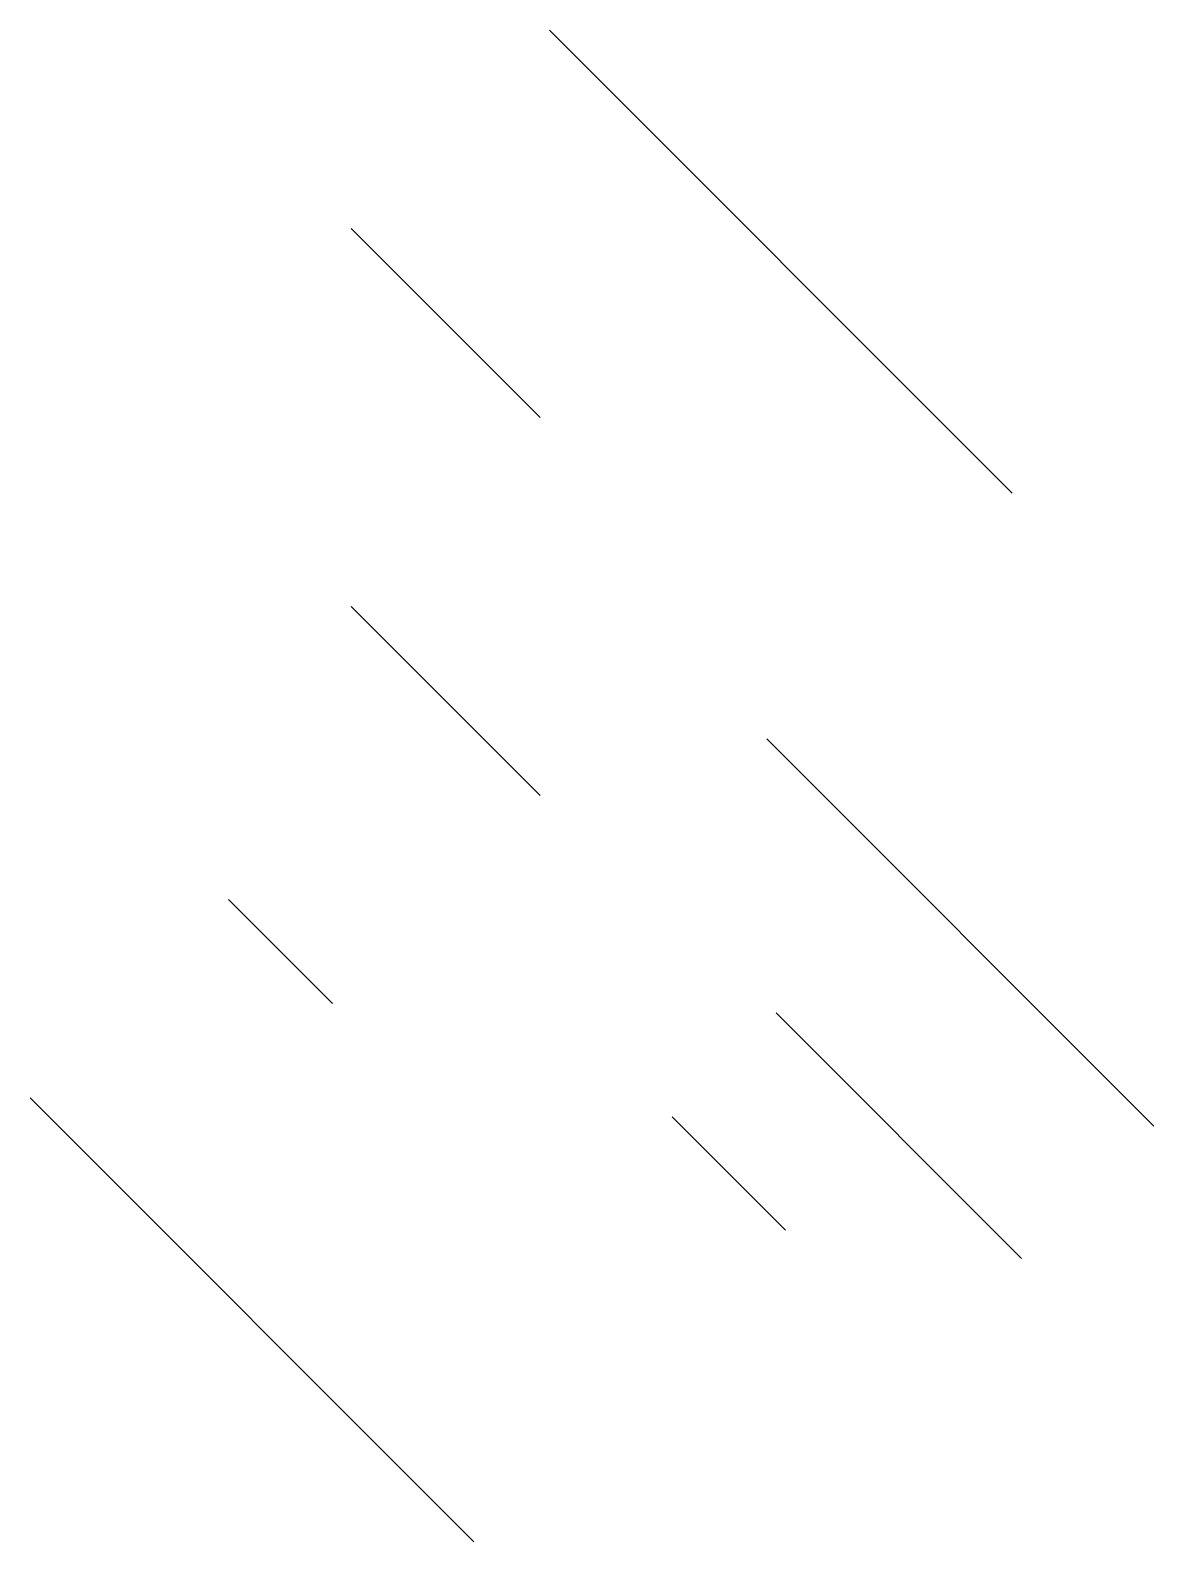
# Model space of a CAD drawing. Header units: millimetres. Extents: x -116 to 674, y -300 to 761.
import ezdxf

# ---------------------------------------------------------------- set-up
doc = ezdxf.new("R2010")
doc.units = ezdxf.units.MM

msp = doc.modelspace()

# ---------------------------------------------------------------- linework, layer by layer
for p, q in [((249, 761.2), (574.1, 436.2)), ((242.4, 489.2), (109.7, 621.9)), ((242.4, 223.9), (109.7, 356.6)), ((401.6, 263.7), (673.5, -8.3)), ((23.5, 150.9), (96.5, 77.9)), ((580.7, -101.2), (408.2, 71.3)), ((195.9, -300.2), (-115.8, 11.6)), ((335.2, -1.7), (414.8, -81.3))]:
    msp.add_line(p, q)

doc.saveas('drawing.dxf')
